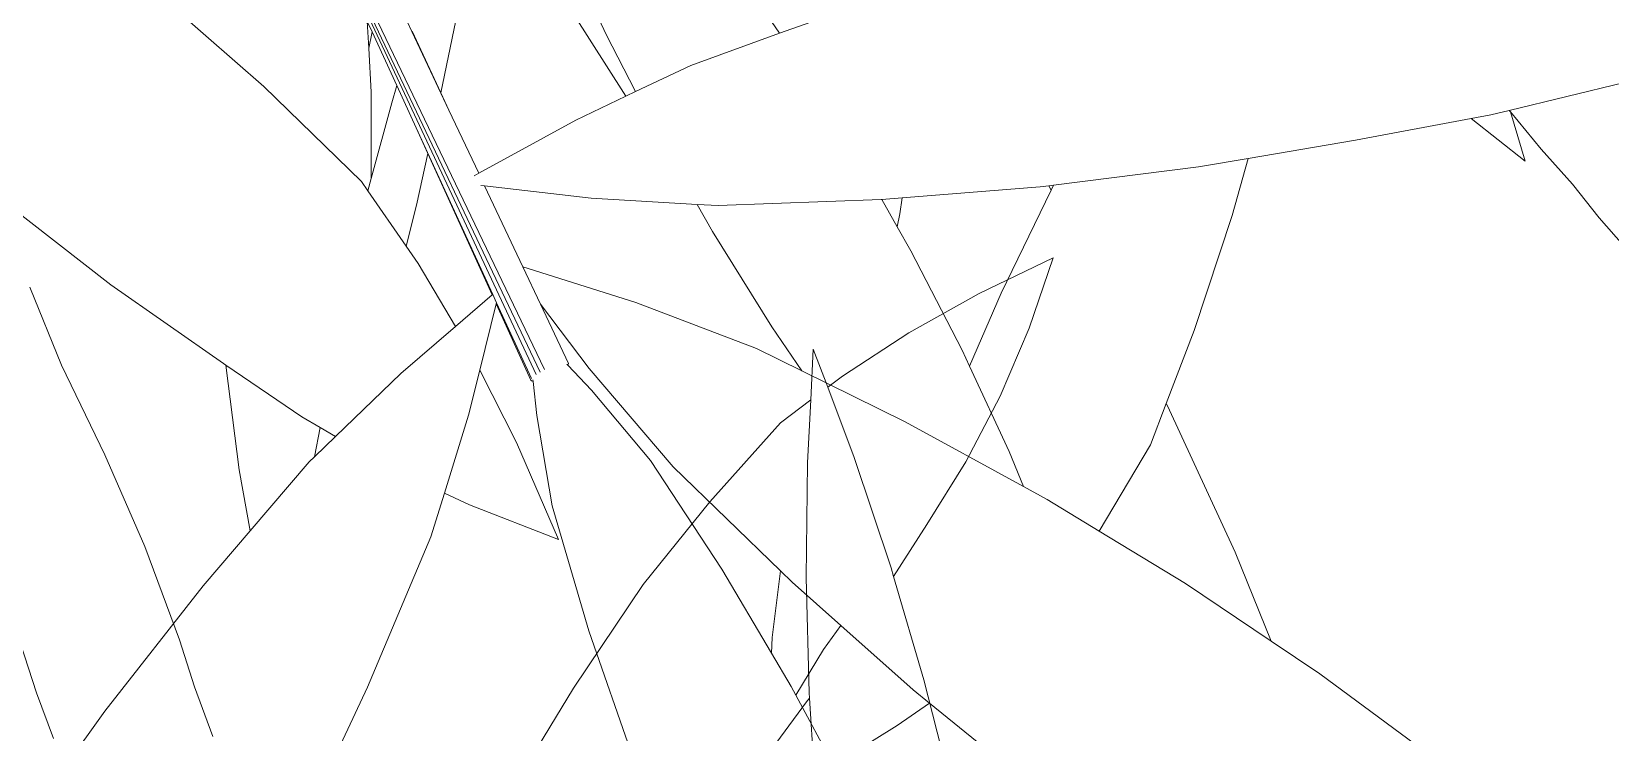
# Model space of a CAD drawing. Header units: millimetres. Extents: x 8 to 218431, y 13 to 56484.
# Drawn here: x 41549.3 to 41742.3, y 10107.7 to 10193.4 of the extents above; entities that cross this region are included whole.
import ezdxf

# ---------------------------------------------------------------- set-up
doc = ezdxf.new("R2010")
doc.units = ezdxf.units.MM
doc.header["$MEASUREMENT"] = 0
doc.layers.add('Edges', color=7, linetype='Continuous', lineweight=18)

# ---------------------------------------------------------------- blocks, each defined once
blk = doc.blocks.new('BAMBOOPLAN')
at = {"layer": 'Edges'}
for p, q in [((-0.8559, 13.1692), (-0.9579, 13.068)), ((-0.8559, 13.1692), (-0.8553, 13.0391)), ((-0.9579, 13.068), (-1.0515, 12.9628)), ((-0.8553, 13.0391), (-0.8646, 12.9102)), ((-1.0515, 12.9628), (-1.1363, 12.8538)), ((-0.8646, 12.9102), (-0.8837, 12.7826)), ((-1.2001, 12.8817), (-1.1753, 12.796)), ((-1.2001, 12.8817), (-1.1545, 12.8268)), ((-1.1363, 12.8538), (-1.1545, 12.8268)), ((-1.1545, 12.8268), (-1.0708, 12.7259)), ((-1.1753, 12.796), (-1.2122, 12.7413)), ((-1.1753, 12.796), (-1.1448, 12.6904)), ((-0.8837, 12.7826), (-0.9125, 12.6568)), ((-1.2122, 12.7413), (-1.2841, 12.5703)), ((-1.0708, 12.7259), (-0.947, 12.5647)), ((-1.1448, 12.6904), (-1.0817, 12.5001)), ((-0.9125, 12.6568), (-0.9379, 12.5518)), ((-1.2841, 12.5703), (-1.3467, 12.3961)), ((-0.947, 12.5647), (-0.9379, 12.5518)), ((-2.5293, 12.5373), (-2.4326, 12.4265)), ((-0.9379, 12.5518), (-0.8289, 12.3985)), ((-1.0817, 12.5001), (-1.011, 12.3112)), ((-2.4326, 12.4265), (-2.3097, 12.303)), ((-1.3467, 12.3961), (-1.4028, 12.1847)), ((-0.8289, 12.3985), (-0.7168, 12.2278)), ((-1.011, 12.3112), (-1.0076, 12.303)), ((-2.3097, 12.303), (-2.1917, 12.1742)), ((-1.01, 12.2949), (-1.0751, 12.0874)), ((-1.0076, 12.303), (-1.01, 12.2949)), ((-1.0076, 12.303), (-0.9329, 12.1242)), ((-2.1917, 12.1742), (-2.0815, 12.0402)), ((-1.4028, 12.1847), (-1.4492, 11.9711)), ((-2.0815, 12.0402), (-2.0293, 11.9708)), ((-2.3554, 11.9617), (-2.287, 11.8708)), ((-2.0293, 11.9708), (-1.971, 11.8994)), ((-2.287, 11.8708), (-2.2332, 11.8054)), ((4.5506, -5.7323), (3.4311, -4.5837)), ((3.3925, -4.6255), (4.8566, -6.1065)), ((3.7266, -4.9665), (4.8506, -6.1131)), ((6.4768, -5.0168), (6.3022, -5.1284)), ((3.8297, -5.0727), (4.8457, -6.1193)), ((6.3022, -5.1284), (6.2744, -5.1462)), ((6.3049, -5.13), (6.3022, -5.1284)), ((6.3575, -5.2035), (6.3049, -5.13)), ((6.3769, -5.1745), (6.3049, -5.13)), ((6.2744, -5.1462), (6.2438, -5.1636)), ((6.2438, -5.1636), (6.0653, -5.265)), ((6.3575, -5.2035), (6.2438, -5.1636)), ((6.4488, -5.2145), (6.3769, -5.1745)), ((6.5117, -5.2545), (6.4488, -5.2145)), ((6.0653, -5.265), (5.8983, -5.3568)), ((6.6072, -5.3085), (6.5117, -5.2545)), ((5.0529, -5.4172), (4.9372, -5.3308)), ((5.8983, -5.3568), (5.821, -5.3992)), ((5.9046, -5.4602), (5.8983, -5.3568)), ((5.0981, -5.3807), (5.0529, -5.4172)), ((5.821, -5.3992), (5.5923, -5.5117)), ((5.0529, -5.4172), (4.9246, -5.5207)), ((4.767, -5.5178), (4.6905, -5.4384)), ((5.9073, -5.6717), (5.9046, -5.4602)), ((4.8349, -5.6088), (4.6993, -5.5008)), ((5.5846, -5.5154), (5.571, -5.5221)), ((5.5923, -5.5117), (5.5846, -5.5154)), ((5.5911, -5.5211), (5.5846, -5.5154)), ((5.5911, -5.5211), (5.5923, -5.5117)), ((4.8484, -5.5956), (4.767, -5.5178)), ((4.9246, -5.5207), (4.8484, -5.5956)), ((5.571, -5.5221), (5.3494, -5.6188)), ((5.567, -5.7199), (5.5911, -5.5211)), ((4.5275, -5.7084), (4.511, -5.5804)), ((4.8484, -5.5956), (4.8349, -5.6088)), ((4.5275, -5.7084), (4.4451, -5.6231)), ((4.8349, -5.6088), (4.7659, -5.6765)), ((5.3494, -5.6188), (5.3164, -5.6332)), ((5.3545, -5.6469), (5.3494, -5.6188)), ((4.3829, -5.6758), (4.3653, -5.6325)), ((4.3792, -5.6471), (4.3653, -5.6325)), ((4.3797, -5.65), (4.3792, -5.6471)), ((4.4504, -5.7215), (4.3792, -5.6471)), ((4.3829, -5.6758), (4.3797, -5.65)), ((5.3158, -5.6335), (5.0497, -5.7368)), ((5.3164, -5.6332), (5.3158, -5.6335)), ((5.3576, -5.6695), (5.3164, -5.6332)), ((5.3576, -5.6695), (5.3545, -5.6469)), ((4.4118, -5.747), (4.3829, -5.6758)), ((4.7659, -5.6765), (4.6358, -5.8197)), ((5.394, -5.7016), (5.3576, -5.6695)), ((5.9027, -5.8082), (5.9073, -5.6717)), ((4.5506, -5.7323), (4.5275, -5.7084)), ((5.5353, -5.8367), (5.394, -5.7016)), ((4.2316, -5.7991), (4.0445, -5.7231)), ((4.4521, -5.7529), (4.4504, -5.7215)), ((4.5066, -5.7802), (4.4504, -5.7215)), ((4.6358, -5.8197), (4.5506, -5.7323)), ((5.0497, -5.7368), (5.0147, -5.7467)), ((5.5564, -5.8586), (5.567, -5.7199)), ((4.4611, -5.8899), (4.4118, -5.747)), ((4.4611, -5.8899), (4.4521, -5.7529)), ((5.0147, -5.7467), (4.8356, -5.7969)), ((5.0554, -5.7825), (5.0147, -5.7467)), ((4.5405, -5.816), (4.5066, -5.7802)), ((4.7281, -6.0118), (4.5066, -5.7802)), ((5.2078, -5.9062), (5.0554, -5.7825)), ((4.4468, -5.9002), (4.2316, -5.7991)), ((4.5513, -5.908), (4.5405, -5.816)), ((4.7275, -6.013), (4.5405, -5.816)), ((4.6358, -5.8197), (4.6297, -5.8264)), ((4.8356, -5.7969), (4.6528, -5.8371)), ((5.9001, -5.8852), (5.9027, -5.8082)), ((5.9062, -5.8115), (5.9027, -5.8082)), ((6.1013, -6.0147), (5.9062, -5.8115)), ((4.6528, -5.8371), (4.6465, -5.8385)), ((4.7622, -5.9494), (4.6528, -5.8371)), ((5.5564, -5.8586), (5.5353, -5.8367)), ((5.6706, -5.9771), (5.5564, -5.8586)), ((4.4626, -5.9118), (4.4468, -5.9002)), ((4.4626, -5.9118), (4.4611, -5.8899)), ((5.8648, -6.0571), (5.9001, -5.8852)), ((4.5575, -5.9817), (4.4626, -5.9118)), ((4.5575, -5.9817), (4.5513, -5.908)), ((5.2823, -5.9618), (5.2078, -5.9062)), ((4.969, -5.9438), (4.7622, -5.9494)), ((4.8125, -6.0011), (4.7622, -5.9494)), ((5.1947, -5.9507), (4.969, -5.9438)), ((5.2823, -5.9618), (5.1947, -5.9507)), ((4.587, -6.0033), (4.5575, -5.9817)), ((5.4821, -5.9873), (5.2823, -5.9618)), ((5.7146, -6.0267), (5.6706, -5.9771)), ((4.6848, -6.0861), (4.587, -6.0033)), ((4.6848, -6.0861), (4.7275, -6.013)), ((4.7275, -6.013), (4.7281, -6.0118)), ((4.7392, -6.0234), (4.7281, -6.0118)), ((4.9298, -6.0795), (4.8125, -6.0011)), ((4.8924, -6.083), (4.8125, -6.0011)), ((5.7146, -6.0267), (5.4821, -5.9873)), ((4.7394, -6.0256), (4.7392, -6.0234)), ((4.8402, -6.1289), (4.7392, -6.0234)), ((4.8401, -6.1317), (4.7394, -6.0256)), ((4.7499, -6.1445), (4.7394, -6.0256)), ((5.7607, -6.0346), (5.7146, -6.0267)), ((5.8648, -6.0571), (5.7607, -6.0346)), ((6.2116, -6.1406), (6.1013, -6.0147)), ((6.0372, -6.0945), (5.8648, -6.0571)), ((4.6213, -6.1947), (4.6848, -6.0861)), ((4.8923, -6.0859), (4.8903, -6.0849)), ((4.8924, -6.083), (4.8923, -6.0859)), ((4.9458, -6.1137), (4.8923, -6.0859)), ((5.1243, -6.1941), (4.9298, -6.0795)), ((6.2116, -6.1406), (6.0372, -6.0945)), ((5.0832, -6.1962), (4.9458, -6.1137)), ((4.0918, -6.2137), (3.8643, -6.1358)), ((4.852, -6.2431), (4.7499, -6.1445)), ((4.7571, -6.2251), (4.7499, -6.1445)), ((4.8401, -6.1317), (4.8417, -6.1327)), ((4.8417, -6.1327), (4.8443, -6.1326)), ((4.8443, -6.1326), (4.8432, -6.1303)), ((4.8698, -6.1868), (4.8443, -6.1326)), ((6.3107, -6.1668), (6.2116, -6.1406)), ((6.5807, -6.2515), (6.3107, -6.1668)), ((4.5493, -6.336), (4.6213, -6.1947)), ((4.9469, -6.3274), (4.8698, -6.1868)), ((5.2631, -6.3353), (5.0832, -6.1962)), ((5.3612, -6.3045), (5.1243, -6.1941)), ((4.3228, -6.2797), (4.0918, -6.2137)), ((4.7615, -6.3675), (4.7571, -6.2251)), ((4.9762, -6.3791), (4.852, -6.2431)), ((4.3279, -6.2811), (4.3228, -6.2797)), ((4.4094, -6.4463), (4.3279, -6.2811)), ((4.4825, -6.3232), (4.3279, -6.2811)), ((5.3851, -6.4191), (5.3612, -6.3045)), ((5.387, -6.3165), (5.3612, -6.3045)), ((5.4921, -6.3603), (5.387, -6.3165)), ((4.5191, -6.3302), (4.4825, -6.3232)), ((4.526, -6.3816), (4.5191, -6.3302)), ((4.5493, -6.336), (4.5191, -6.3302)), ((4.526, -6.3816), (4.5493, -6.336)), ((5.0788, -6.5125), (4.9469, -6.3274)), ((5.3928, -6.4455), (5.2631, -6.3353)), ((4.8096, -6.3729), (4.7615, -6.3675)), ((4.7639, -6.4474), (4.7615, -6.3675)), ((4.9762, -6.3791), (4.8096, -6.3729)), ((5.4771, -6.4101), (5.4921, -6.3603)), ((5.6479, -6.4251), (5.4921, -6.3603)), ((4.4622, -6.5406), (4.5203, -6.3929)), ((4.5203, -6.3929), (4.526, -6.3816)), ((5.3928, -6.4455), (5.3851, -6.4191)), ((5.457, -6.501), (5.4771, -6.4101)), ((5.6827, -6.4378), (5.6479, -6.4251)), ((4.4622, -6.5406), (4.4094, -6.4463)), ((4.7452, -6.7323), (4.7639, -6.4474)), ((5.4443, -6.4893), (5.3928, -6.4455)), ((5.6419, -6.4931), (5.6827, -6.4378)), ((5.9136, -6.5219), (5.6827, -6.4378)), ((5.457, -6.501), (5.4443, -6.4893)), ((5.5593, -6.5955), (5.457, -6.501)), ((5.5593, -6.5955), (5.6419, -6.4931)), ((5.2242, -6.6981), (5.0788, -6.5125)), ((4.4158, -6.6585), (4.4622, -6.5406)), ((4.3247, -6.9216), (4.4158, -6.6585)), ((4.7152, -7.0107), (4.7452, -6.7323)), ((4.2455, -7.1887), (4.3247, -6.9216))]:
    blk.add_line(p, q, dxfattribs=at)

msp = doc.modelspace()

# ---------------------------------------------------------------- block references
at = {"xscale": 69.97983938875464, "yscale": 69.97983938875464, "zscale": 69.97983938875464, "rotation": 340.9588725647666}
for p in [(41430.14, 10666.9), (41430.14, 9275.05)]:
    msp.add_blockref('BAMBOOPLAN', p, dxfattribs=at)

doc.saveas('drawing.dxf')
